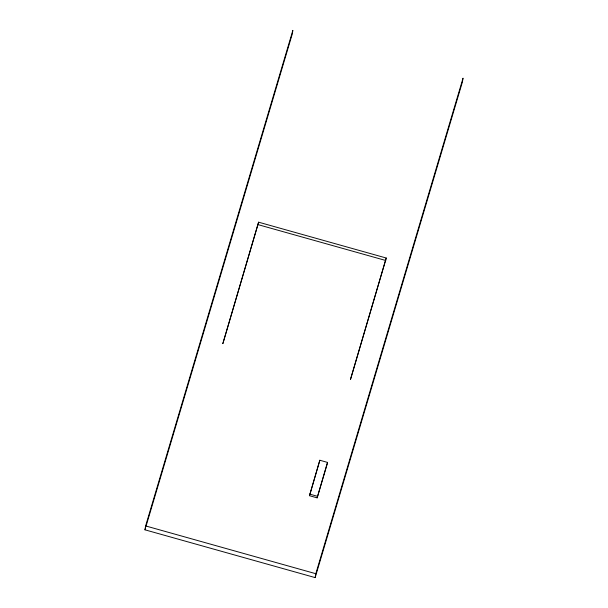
<?xml version="1.0" encoding="UTF-8"?>
<svg xmlns="http://www.w3.org/2000/svg" width="608" height="608" viewBox="0 0 608 608"><rect width="100%" height="100%" fill="white"/><g stroke="black" fill="none" stroke-linecap="round" stroke-linejoin="round"><path stroke-width="0.91" d="M315.149 577.6L315.818 573.709L463.038 78.181L462.376 82.072L315.149 577.6L144.962 529.819L145.624 525.928L292.851 30.4L292.182 34.291L146.042 526.178M258.605 222.186L222.847 343.604L258.605 222.186L386.247 258.02L350.489 379.438L386.247 258.02M309.495 495.702L319.831 460.248L327.484 462.399L327.218 463.957L317.148 497.853L309.495 495.702L319.831 460.248M317.148 497.853L327.484 462.399M144.962 529.819L145.502 528.002M258.18 224.671L385.822 260.513M309.761 494.144L317.414 496.295M145.624 525.928L315.818 573.709"/></g></svg>
